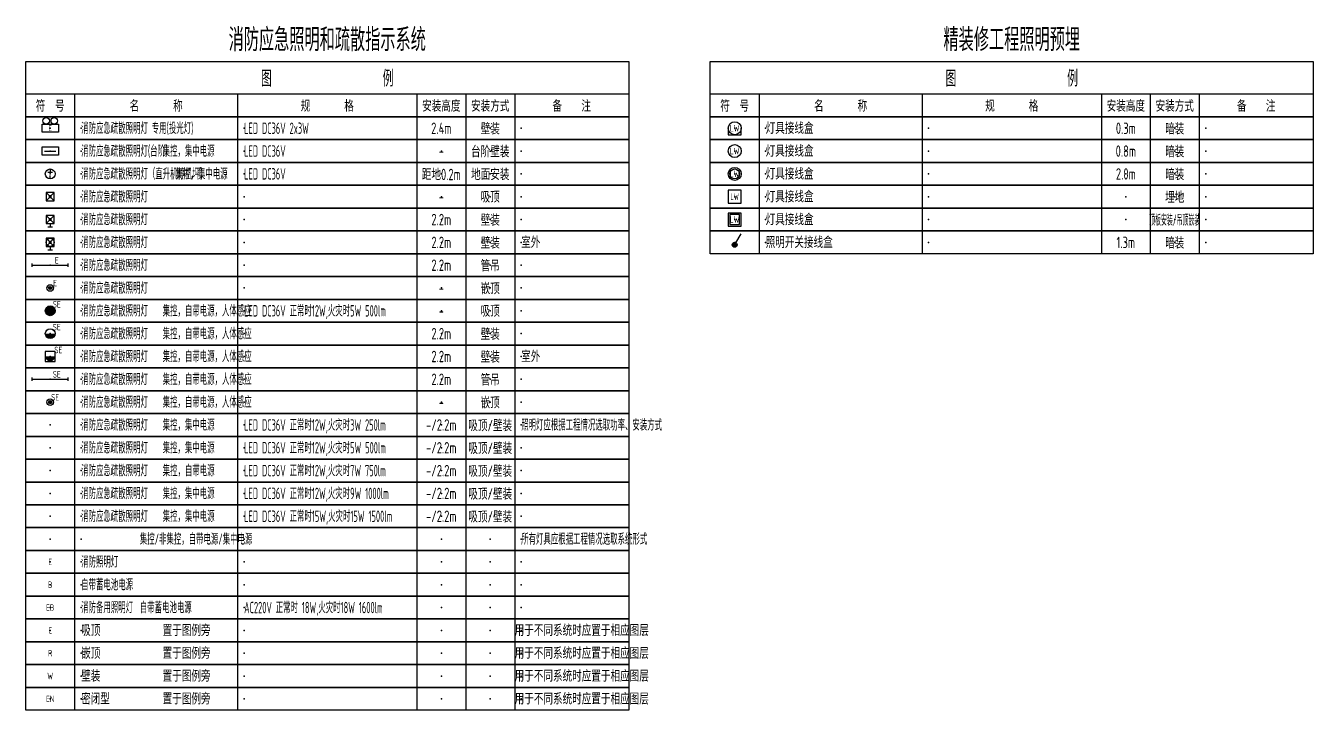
# Model space of a CAD drawing. Header units: millimetres. Extents: x -714894 to -19295, y 3400 to 234118.
# Drawn here: x -565095 to -525595, y 124600 to 145593 of the extents above; entities that cross this region are included whole.
import ezdxf
from ezdxf.enums import TextEntityAlignment as Align

# ---------------------------------------------------------------- set-up
doc = ezdxf.new("R2010")
doc.units = ezdxf.units.MM
doc.header["$LTSCALE"] = 500
for name, color, linetype in [('E-LITE-DEVC', 3, 'Continuous'), ('E-LITE-LITE', 3, 'Continuous'), ('E-UNIV-DIAG', 2, 'Continuous'), ('E-UNIV-EL', 140, 'Continuous'), ('E-UNIV-NOTE', 6, 'Continuous')]:
    doc.layers.add(name, color=color, linetype=linetype)
doc.styles.add('TH-STYLE3', font='tssdeng.shx', dxfattribs={"width": 0.65, "bigfont": 'tssdchn.shx'})

# ---------------------------------------------------------------- blocks, each defined once
blk = doc.blocks.new('E-BKTS2')
for p, q in [((0, 0), (185, 0)), ((0, -7), (0, 0)), ((185, 0), (185, -7)), ((185, -7), (0, -7))]:
    blk.add_line(p, q)
at = {"linetype": 'Continuous'}
for p, q in [((15, 0), (15, -7)), ((65, 0), (65, -7)), ((120, 0), (120, -7)), ((135, 0), (135, -7)), ((150, 0), (150, -7))]:
    blk.add_line(p, q, dxfattribs=at)
for p in [(7.5, -3.5), (17, -3.5), (67, -3.5), (127.5, -3.5), (142.5, -3.5), (152, -3.5)]:
    blk.add_point(p, dxfattribs=at)
blk = doc.blocks.new('E-BLITE90')
blk.add_lwpolyline([(-2, 0), (-2, -2), (2, -2), (2, 0)])
blk.add_circle((0, 0), 2)
at = {"layer": 'E-UNIV-EL', "style": 'TH-STYLE3', "width": 0.7}
blk.add_attdef('SOCKET', text='', height=2, dxfattribs=at).set_placement((0, 0), align=Align.MIDDLE)
blk = doc.blocks.new('E-BLITE91')
blk.add_circle((0, 0), 2)
at = {"layer": 'E-UNIV-EL', "style": 'TH-STYLE3', "width": 0.7}
blk.add_attdef('SOCKET', text='', height=2, dxfattribs=at).set_placement((0, 0), align=Align.MIDDLE)
blk = doc.blocks.new('E-BLITE91-1')
blk.add_circle((0, 0), 2)
at = {"layer": 'E-UNIV-EL'}
blk.add_circle((0, 0), 1.5, dxfattribs=at)
at = {"layer": 'E-UNIV-EL', "style": 'TH-STYLE3', "width": 0.7}
blk.add_attdef('SOCKET', text='', height=2, dxfattribs=at).set_placement((0, 0), align=Align.MIDDLE)
blk = doc.blocks.new('E-BLITE91-2')
blk.add_lwpolyline([(-2, 2), (-2, -2), (2, -2), (2, 2)], close=True)
at = {"layer": 'E-UNIV-EL', "style": 'TH-STYLE3', "width": 0.6}
blk.add_attdef('SOCKET', text='', height=2, dxfattribs=at).set_placement((0, 0), align=Align.MIDDLE)
blk = doc.blocks.new('E-BLITE91-3')
blk.add_lwpolyline([(-2, 2), (-2, -2), (2, -2), (2, 2)], close=True)
at = {"layer": 'E-UNIV-EL'}
blk.add_lwpolyline([(-1.5, 1.5), (-1.5, -1.5), (1.5, -1.5), (1.5, 1.5)], close=True, dxfattribs=at)
at = {"layer": 'E-UNIV-EL', "style": 'TH-STYLE3', "width": 0.7}
blk.add_attdef('SOCKET', text='', height=2, dxfattribs=at).set_placement((0, 0), align=Align.MIDDLE)
blk = doc.blocks.new('E-BFEL500')
blk.add_lwpolyline([(-2.5, 1.25), (2.5, 1.25), (2.5, -1.25), (-2.5, -1.25)], close=True)
for centre in [(-1.25, 2.25), (1.25, 2.25)]:
    blk.add_circle(centre, 1)
at = {"layer": 'E-UNIV-EL', "style": 'TH-STYLE3', "width": 0.7}
blk.add_attdef('T', text='', height=1.8, dxfattribs=at).set_placement((0, 0), align=Align.MIDDLE)
blk = doc.blocks.new('E-BKTS1')
blk.add_line((0, -10), (185, -10))
at = {"linetype": 'Continuous'}
for p, q in [((15, -10), (15, -17)), ((65, -10), (65, -17)), ((120, -10), (120, -17)), ((135, -10), (135, -17)), ((150, -10), (150, -17))]:
    blk.add_line(p, q, dxfattribs=at)
blk.add_lwpolyline([(0, 0), (185, 0), (185, -17), (0, -17)], close=True)
at = {"layer": 'E-UNIV-NOTE', "style": 'TH-STYLE3', "width": 0.7}
for s, height, p in [('图                例', 5, (92.5, -5)), ('安装高度', 3.5, (127.5, -13.5)), ('安装方式', 3.5, (142.5, -13.5))]:
    blk.add_text(s, height=height, dxfattribs=at).set_placement(p, align=Align.MIDDLE)
at = {"layer": 'E-UNIV-NOTE', "linetype": 'Continuous', "style": 'TH-STYLE3', "width": 0.7}
for s, p in [('符  号', (7.5, -13.5)), ('名       称', (40, -13.5)), ('规       格', (92.5, -13.5)), ('备    注', (167.5, -13.5))]:
    blk.add_text(s, height=3.5, dxfattribs=at).set_placement(p, align=Align.MIDDLE)
blk = doc.blocks.new('E-BSW901')
blk.add_line((0.38, 1.4), (1.94, 4.11))
at = {"const_width": 0.75}
blk.add_lwpolyline([(-0.38, 0.75, 1), (0.38, 0.75, 1)], format="xyb", close=True, dxfattribs=at)
blk.add_circle((0, 0.75), 0.75)
blk = doc.blocks.new('E-BFEL700')
blk.add_line((-1.75, 0), (1.75, 0))
blk.add_lwpolyline([(-2.5, 1.25), (2.5, 1.25), (2.5, -1.25), (-2.5, -1.25)], close=True)
blk = doc.blocks.new('E-BFEL710')
for p, q in [((-0.75, 0.5), (0.75, 0.5)), ((0, 1.5), (0, 0.5)), ((0, -1.5), (0, -0.5))]:
    blk.add_line(p, q)
blk.add_circle((0, 0), 1.5)
blk = doc.blocks.new('E-BFEL800')
for p, q in [((-1.25, -1.25), (1.25, 1.25)), ((1.25, -1.25), (-1.25, 1.25))]:
    blk.add_line(p, q)
blk.add_lwpolyline([(-1.25, -1.25), (1.25, -1.25), (1.25, 1.25), (-1.25, 1.25)], close=True)
at = {"const_width": 0.5}
blk.add_lwpolyline([(-0.25, 0, 1), (0.25, 0, 1)], format="xyb", close=True, dxfattribs=at)
blk = doc.blocks.new('E-BFEL810')
for p, q in [((-1.25, -1.25), (1.25, 1.25)), ((1.25, -1.25), (-1.25, 1.25)), ((-0.75, -2.25), (0.75, -2.25)), ((0, -1.25), (0, -2.25))]:
    blk.add_line(p, q)
blk.add_lwpolyline([(-1.25, -1.25), (1.25, -1.25), (1.25, 1.25), (-1.25, 1.25)], close=True)
at = {"const_width": 0.5}
blk.add_lwpolyline([(-0.25, 0, 1), (0.25, 0, 1)], format="xyb", close=True, dxfattribs=at)
blk = doc.blocks.new('E-BFEL811')
for p, q in [((-1.25, -1.25), (1.25, 1.25)), ((1.25, -1.25), (-1.25, 1.25)), ((-0.75, -2.25), (0.75, -2.25)), ((0, -1.25), (0, -2.25))]:
    blk.add_line(p, q)
blk.add_lwpolyline([(-1.25, -1.25), (1.25, -1.25), (1.25, 1.25), (-1.25, 1.25)], close=True)
at = {"const_width": 0.5}
blk.add_lwpolyline([(-0.25, 0, 1), (0.25, 0, 1)], format="xyb", close=True, dxfattribs=at)
at = {"layer": 'E-UNIV-EL'}
blk.add_circle((0, 0), 1.25, dxfattribs=at)
blk = doc.blocks.new('E-BFEL820')
for p, q in [((-5.5, -0.5), (-5.5, 0.5)), ((-5.5, 0), (5.5, 0)), ((5.5, -0.5), (5.5, 0.5))]:
    blk.add_line(p, q)
at = {"layer": 'E-UNIV-EL', "style": 'TH-STYLE3', "width": 0.7}
blk.add_attdef('T', text='', height=2, dxfattribs=at).set_placement((2, 1.5), align=Align.MIDDLE)
blk = doc.blocks.new('E-BL201')
at = {"const_width": 0.5}
blk.add_lwpolyline([(-0.25, 0, 1), (0.25, 0, 1)], format="xyb", close=True, dxfattribs=at)
for radius in [1, 0.5]:
    blk.add_circle((0, 0), radius)
blk = doc.blocks.new('E-BFEL830')
blk.add_blockref('E-BL201', (0, 0))
at = {"layer": 'E-UNIV-EL', "style": 'TH-STYLE3', "width": 0.7}
blk.add_attdef('T', text='', height=2, dxfattribs=at).set_placement((1.5, 1.5), align=Align.MIDDLE)
blk = doc.blocks.new('E-BFEL800-1')
at = {"const_width": 1.5}
blk.add_lwpolyline([(-0.75, 0, 1), (0.75, 0, 1)], format="xyb", close=True, dxfattribs=at)
blk.add_circle((0, 0), 1.5)
at = {"layer": 'E-UNIV-EL', "style": 'TH-STYLE3', "width": 0.7}
blk.add_attdef('T', text='', height=2, dxfattribs=at).set_placement((2, 2), align=Align.MIDDLE)
blk = doc.blocks.new('E-BFEL810-1')
at = {"const_width": 1.5}
blk.add_lwpolyline([(-0.75, 0, 1), (0.75, 0, 1)], format="xyb", dxfattribs=at)
blk.add_circle((0, 0), 1.5)
at = {"layer": 'E-UNIV-EL', "style": 'TH-STYLE3', "width": 0.7}
blk.add_attdef('T', text='', height=2, dxfattribs=at).set_placement((2, 2), align=Align.MIDDLE)
blk = doc.blocks.new('E-BFEL811-1')
blk.add_lwpolyline([(-1.5, -1.5), (1.5, -1.5), (1.5, 1.5), (-1.5, 1.5)], close=True)
at = {"const_width": 1.5}
blk.add_lwpolyline([(-0.75, 0, 1), (0.75, 0, 1)], format="xyb", dxfattribs=at)
at = {"layer": 'E-UNIV-EL', "style": 'TH-STYLE3', "width": 0.7}
blk.add_attdef('T', text='', height=2, dxfattribs=at).set_placement((2.5, 2), align=Align.MIDDLE)
blk = doc.blocks.new('E-BFEL820-1')
for p, q in [((-5.5, -0.5), (-5.5, 0.5)), ((-5.5, 0), (5.5, 0)), ((5.5, -0.5), (5.5, 0.5))]:
    blk.add_line(p, q)
at = {"layer": 'E-UNIV-EL', "style": 'TH-STYLE3', "width": 0.7}
blk.add_attdef('T', text='', height=2, dxfattribs=at).set_placement((2, 1.5), align=Align.MIDDLE)
blk = doc.blocks.new('E-BFEL830-1')
blk.add_blockref('E-BL201', (0, 0))
at = {"layer": 'E-UNIV-EL', "style": 'TH-STYLE3', "width": 0.7}
blk.add_attdef('T', text='', height=2, dxfattribs=at).set_placement((1.5, 1.5), align=Align.MIDDLE)

msp = doc.modelspace()

# ---------------------------------------------------------------- block references
at = {"layer": 'E-LITE-DEVC', "xscale": 100, "yscale": 100, "zscale": 100}
msp.add_blockref('E-BSW901', (-543344.54, 138800), dxfattribs=at)
at = {"layer": 'E-LITE-LITE', "xscale": 100, "yscale": 100, "zscale": 100}
for name, p, values in [('E-BFEL500', (-564344.54, 142450), {'T': 'E'}), ('E-BLITE90', (-543344.54, 142450), {'SOCKET': 'LW'}), ('E-BLITE91', (-543344.54, 141750), {'SOCKET': 'LW'}), ('E-BLITE91-1', (-543344.54, 141050), {'SOCKET': 'LW'}), ('E-BLITE91-2', (-543344.54, 140350), {'SOCKET': 'LW'}), ('E-BLITE91-3', (-543344.54, 139650), {'SOCKET': 'LW'}), ('E-BFEL820', (-564344.54, 138250), {'T': 'E'}), ('E-BFEL830', (-564344.54, 137550), {'T': 'E'}), ('E-BFEL800-1', (-564344.54, 136850), {'T': 'SE'}), ('E-BFEL810-1', (-564344.54, 136150), {'T': 'SE'}), ('E-BFEL811-1', (-564344.54, 135450), {'T': 'SE'}), ('E-BFEL820-1', (-564344.54, 134750), {'T': 'SE'}), ('E-BFEL830-1', (-564344.54, 134050), {'T': 'SE'})]:
    msp.add_blockref(name, p, dxfattribs=at).add_auto_attribs(values)
for name, p in [('E-BFEL700', (-564344.54, 141750)), ('E-BFEL710', (-564344.54, 141050)), ('E-BFEL800', (-564344.54, 140350)), ('E-BFEL810', (-564344.54, 139650)), ('E-BFEL811', (-564344.54, 138950))]:
    msp.add_blockref(name, p, dxfattribs=at)
at = {"layer": 'E-UNIV-DIAG', "xscale": 100, "yscale": 100, "zscale": 100}
for name, p in [('E-BKTS1', (-565094.54, 144500)), ('E-BKTS1', (-544094.54, 144500)), ('E-BKTS2', (-565094.54, 142800)), ('E-BKTS2', (-544094.54, 142800)), ('E-BKTS2', (-565094.54, 142100)), ('E-BKTS2', (-544094.54, 142100)), ('E-BKTS2', (-565094.54, 141400)), ('E-BKTS2', (-544094.54, 141400)), ('E-BKTS2', (-565094.54, 140700)), ('E-BKTS2', (-544094.54, 140700)), ('E-BKTS2', (-565094.54, 140000)), ('E-BKTS2', (-544094.54, 140000)), ('E-BKTS2', (-565094.54, 139300)), ('E-BKTS2', (-544094.54, 139300)), ('E-BKTS2', (-565094.54, 138600)), ('E-BKTS2', (-565094.54, 137900)), ('E-BKTS2', (-565094.54, 137200)), ('E-BKTS2', (-565094.54, 136500)), ('E-BKTS2', (-565094.54, 135800)), ('E-BKTS2', (-565094.54, 135100)), ('E-BKTS2', (-565094.54, 134400)), ('E-BKTS2', (-565094.54, 133700)), ('E-BKTS2', (-565094.54, 133000)), ('E-BKTS2', (-565094.54, 132300)), ('E-BKTS2', (-565094.54, 131600)), ('E-BKTS2', (-565094.54, 130900)), ('E-BKTS2', (-565094.54, 130200)), ('E-BKTS2', (-565094.54, 129500)), ('E-BKTS2', (-565094.54, 128800)), ('E-BKTS2', (-565094.54, 128100)), ('E-BKTS2', (-565094.54, 127400)), ('E-BKTS2', (-565094.54, 126700)), ('E-BKTS2', (-565094.54, 126000)), ('E-BKTS2', (-565094.54, 125300))]:
    msp.add_blockref(name, p, dxfattribs=at)

# ---------------------------------------------------------------- texts
at = {"layer": 'E-LITE-LITE', "style": 'TH-STYLE3', "width": 0.7}
for s, p in [('E', (-564344.54, 129150)), ('B', (-564344.54, 128450)), ('EB', (-564344.54, 127750)), ('C', (-564344.54, 127050)), ('R', (-564344.54, 126350)), ('W', (-564344.54, 125650)), ('EN', (-564344.54, 124950))]:
    msp.add_text(s, height=200, dxfattribs=at).set_placement(p, align=Align.MIDDLE)
at = {"layer": 'E-UNIV-NOTE', "style": 'TH-STYLE3'}
for s, height, width, p in [('消防应急照明和疏散指示系统', 700, 0.7, (-555844.54, 145200)), ('精装修工程照明预埋', 700, 0.7, (-534844.54, 145200)), ('0.3m', 350, 0.7, (-531344.54, 142450)), ('暗装', 350, 0.7, (-529844.54, 142450)), ('0.8m', 350, 0.7, (-531344.54, 141750)), ('暗装', 350, 0.7, (-529844.54, 141750)), ('2.0m', 350, 0.7, (-531344.54, 141050)), ('暗装', 350, 0.7, (-529844.54, 141050)), ('埋地', 350, 0.7, (-529844.54, 140350)), ('顶板安装/吊顶嵌装', 350, 0.4, (-529844.54, 139650)), ('1.3m', 350, 0.7, (-531344.54, 138950)), ('暗装', 350, 0.7, (-529844.54, 138950))]:
    msp.add_text(s, height=height, dxfattribs=dict(at, width=width)).set_placement(p, align=Align.MIDDLE)
at = {"layer": 'E-UNIV-NOTE', "linetype": 'Continuous', "style": 'TH-STYLE3'}
for s, width, p in [('消防应急疏散照明灯 专用(投光灯)', 0.5, (-563394.54, 142450)), ('LED DC36V 2x3W', 0.5, (-558394.54, 142450)), ('灯具接线盒', 0.7, (-542394.54, 142450)), ('消防应急疏散照明灯(台阶）', 0.5, (-563394.54, 141750)), ('集控，集中电源', 0.5, (-560894.54, 141750)), ('LED DC36V', 0.5, (-558394.54, 141750)), ('灯具接线盒', 0.7, (-542394.54, 141750)), ('消防应急疏散照明灯（直升机停机坪）', 0.5, (-563394.54, 141050)), ('集控，集中电源', 0.5, (-560494.54, 141050)), ('LED DC36V', 0.5, (-558394.54, 141050)), ('灯具接线盒', 0.7, (-542394.54, 141050)), ('消防应急疏散照明灯', 0.5, (-563394.54, 140350)), ('灯具接线盒', 0.7, (-542394.54, 140350)), ('消防应急疏散照明灯', 0.5, (-563394.54, 139650)), ('灯具接线盒', 0.7, (-542394.54, 139650)), ('消防应急疏散照明灯', 0.5, (-563394.54, 138950)), ('室外', 0.7, (-549894.54, 138950)), ('消防应急疏散照明灯', 0.5, (-563394.54, 138250)), ('消防应急疏散照明灯', 0.5, (-563394.54, 137550)), ('消防应急疏散照明灯', 0.5, (-563394.54, 136850)), ('集控，自带电源，人体感应', 0.5, (-560894.54, 136850)), ('LED DC36V 正常时12W,火灾时5W 500lm', 0.5, (-558394.54, 136850)), ('消防应急疏散照明灯', 0.5, (-563394.54, 136150)), ('集控，自带电源，人体感应', 0.5, (-560894.54, 136150)), ('消防应急疏散照明灯', 0.5, (-563394.54, 135450)), ('集控，自带电源，人体感应', 0.5, (-560894.54, 135450)), ('室外', 0.7, (-549894.54, 135450)), ('消防应急疏散照明灯', 0.5, (-563394.54, 134750)), ('集控，自带电源，人体感应', 0.5, (-560894.54, 134750)), ('消防应急疏散照明灯', 0.5, (-563394.54, 134050)), ('集控，自带电源，人体感应', 0.5, (-560894.54, 134050)), ('消防应急疏散照明灯', 0.5, (-563394.54, 133350)), ('集控，集中电源', 0.5, (-560894.54, 133350)), ('LED DC36V 正常时12W,火灾时3W 250lm', 0.5, (-558394.54, 133350)), ('消防应急疏散照明灯', 0.5, (-563394.54, 132650)), ('集控，集中电源', 0.5, (-560894.54, 132650)), ('LED DC36V 正常时12W,火灾时5W 500lm', 0.5, (-558394.54, 132650)), ('消防应急疏散照明灯', 0.5, (-563394.54, 131950)), ('集控，自带电源', 0.5, (-560894.54, 131950)), ('LED DC36V 正常时12W,火灾时7W 750lm', 0.5, (-558394.54, 131950)), ('消防应急疏散照明灯', 0.5, (-563394.54, 131250)), ('集控，集中电源', 0.5, (-560894.54, 131250)), ('LED DC36V 正常时12W,火灾时9W 1000lm', 0.5, (-558394.54, 131250)), ('消防应急疏散照明灯', 0.5, (-563394.54, 130550)), ('集控，集中电源', 0.5, (-560894.54, 130550)), ('LED DC36V 正常时15W,火灾时15W 1500lm', 0.5, (-558394.54, 130550)), ('集控/非集控，自带电源/集中电源', 0.5, (-561594.54, 129850)), ('消防照明灯', 0.5, (-563394.54, 129150)), ('自带蓄电池电源', 0.5, (-563394.54, 128450)), ('消防备用照明灯', 0.5, (-563394.54, 127750)), ('自带蓄电池电源', 0.5, (-561594.54, 127750)), ('AC220V 正常时 18W,火灾时18W 1600lm', 0.5, (-558394.54, 127750))]:
    msp.add_text(s, height=350, dxfattribs=dict(at, width=width)).set_placement(p, align=Align.MIDDLE_LEFT)
at = {"layer": 'E-UNIV-NOTE', "linetype": 'Continuous', "style": 'TH-STYLE3', "width": 0.7}
for s, p in [('2.4m', (-552344.54, 142450)), ('壁装', (-550844.54, 142450)), ('台阶壁装', (-550844.54, 141750)), ('-', (-552344.54, 141750)), ('距地0.2m', (-552344.54, 141050)), ('地面安装', (-550844.54, 141050)), ('-', (-552344.54, 140350)), ('吸顶', (-550844.54, 140350)), ('壁装', (-550844.54, 139650)), ('2.2m', (-552344.54, 139650)), ('2.2m', (-552344.54, 138950)), ('壁装', (-550844.54, 138950)), ('2.2m', (-552344.54, 138250)), ('管吊', (-550844.54, 138250)), ('-', (-552344.54, 137550)), ('嵌顶', (-550844.54, 137550)), ('-', (-552344.54, 136850)), ('吸顶', (-550844.54, 136850)), ('2.2m', (-552344.54, 136150)), ('壁装', (-550844.54, 136150)), ('2.2m', (-552344.54, 135450)), ('壁装', (-550844.54, 135450)), ('2.2m', (-552344.54, 134750)), ('管吊', (-550844.54, 134750)), ('-', (-552344.54, 134050)), ('嵌顶', (-550844.54, 134050)), ('-/2.2m', (-552344.54, 133350)), ('吸顶/壁装', (-550844.54, 133350)), ('-/2.2m', (-552344.54, 132650)), ('吸顶/壁装', (-550844.54, 132650)), ('-/2.2m', (-552344.54, 131950)), ('吸顶/壁装', (-550844.54, 131950)), ('-/2.2m', (-552344.54, 131250)), ('吸顶/壁装', (-550844.54, 131250)), ('吸顶/壁装', (-550844.54, 130550)), ('-/2.2m', (-552344.54, 130550))]:
    msp.add_text(s, height=350, dxfattribs=at).set_placement(p, align=Align.MIDDLE)
at = {"layer": 'E-UNIV-NOTE', "style": 'TH-STYLE3', "width": 0.7}
for s, p in [('照明开关接线盒', (-542394.54, 138950)), ('吸顶', (-563394.54, 127050)), ('嵌顶', (-563394.54, 126350)), ('壁装', (-563394.54, 125650)), ('密闭型', (-563394.54, 124950))]:
    msp.add_text(s, height=350, dxfattribs=at).set_placement(p, align=Align.MIDDLE_LEFT)
at = {"layer": 'E-UNIV-NOTE', "color": 1, "style": 'TH-STYLE3'}
for s, width, p in [('照明灯应根据工程情况选取功率、安装方式', 0.5, (-549894.54, 133350)), ('所有灯具应根据工程情况选取系统形式', 0.5, (-549894.54, 129850)), ('置于图例旁', 0.7, (-560894.54, 127050)), ('用于不同系统时应置于相应图层', 0.7, (-550094.54, 127050)), ('置于图例旁', 0.7, (-560894.54, 126350)), ('用于不同系统时应置于相应图层', 0.7, (-550094.54, 126350)), ('置于图例旁', 0.7, (-560894.54, 125650)), ('用于不同系统时应置于相应图层', 0.7, (-550094.54, 125650)), ('置于图例旁', 0.7, (-560894.54, 124950)), ('用于不同系统时应置于相应图层', 0.7, (-550094.54, 124950))]:
    msp.add_text(s, height=350, dxfattribs=dict(at, width=width)).set_placement(p, align=Align.MIDDLE_LEFT)

doc.saveas('drawing.dxf')
